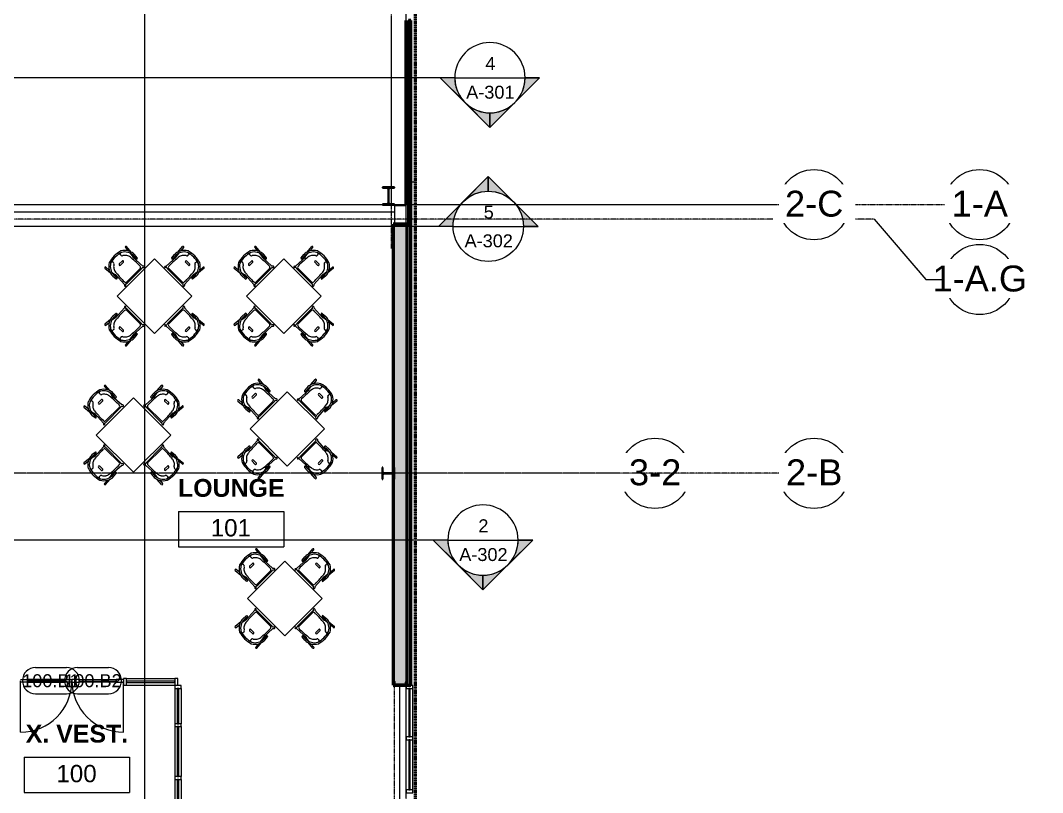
# Model space of a CAD drawing. Header units: inches. Extents: x 23906 to 26716, y -23130 to -20467.
# Drawn here: x 26018 to 26716, y -22761 to -22234 of the extents above; entities that cross this region are included whole.
import ezdxf

# ---------------------------------------------------------------- set-up
doc = ezdxf.new("R2010")
doc.units = ezdxf.units.IN
doc.header["$MEASUREMENT"] = 0
doc.linetypes.add('Grid Line 1_2_', pattern=[0.875, 0.5, -0.125, 0.125, -0.125])
doc.linetypes.add('Hidden', pattern=[0.28125, 0.1875, -0.09375])
for name, color, linetype, lineweight in [('A-AREA', 32, 'Continuous', 9), ('A-AREA-IDEN', 2, 'Continuous', 9), ('A-DOOR', 31, 'Continuous', 13), ('A-DOOR-IDEN', 31, 'Continuous', 9), ('A-FLOR', 192, 'Continuous', 13), ('A-GLAZ-CURT', 52, 'Continuous', 9), ('A-GLAZ-CWMG', 51, 'Continuous', 9), ('A-PROP-SBCK', 71, 'Hidden', 50), ('A-WALL', 113, 'Continuous', 13), ('A-WALL-PATT', 111, 'Continuous', 50), ('Conc', 7, 'Continuous', 9), ('G-ANNO-SYMB', 111, 'Continuous', 9), ('I-FURN', 30, 'Continuous', 9), ('L-SITE-WALL', 31, 'Continuous', 13), ('S-BEAM', 12, 'Continuous', 9), ('S-COLS', 52, 'Continuous', 9), ('S-GRID', 1, 'Continuous', 9), ('S-GRID-IDEN', 1, 'Continuous', 9)]:
    doc.layers.add(name, color=color, linetype=linetype, lineweight=lineweight)
doc.styles.add('Arial', font='arial.ttf', dxfattribs={"height": 17.703593})
doc.styles.add('Arial_1', font='arial.ttf', dxfattribs={"height": 8.851796})
doc.styles.add('Arial_2', font='arial.ttf', dxfattribs={"height": 11.802395})
doc.styles.add('Arial_B_1', font='arialbd.ttf', dxfattribs={"height": 12.177074})
pattern_1 = [(45, (0, 0), (-9.503515, 9.503515), []), (45, (0, 14.4), (-9.503515, 9.503515), [])]

# ---------------------------------------------------------------- blocks, each defined once
blk = doc.blocks.new('Struct_Xcel_Sports Complex_rvt-1-Enlarged First Floor Plan _East_')
at = {"layer": 'A-FLOR', "color": 10}
for p, q in [((26273.39, -22359.55), (26273.39, -22360.05)), ((26276.89, -22687.68), (26276.89, -22790.8))]:
    blk.add_line(p, q, dxfattribs=at)
blk = doc.blocks.new('Girt_C - 8_D-1279678-Enlarged First Floor Plan _East_')
at = {"layer": 'S-BEAM'}
for p, q in [((26273.39, -22360.05), (26273.39, -22372.93)), ((26273.39, -22360.05), (26273.58, -22360.05)), ((26273.58, -22360.05), (26281.2, -22360.05)), ((26281.2, -22360.05), (26281.39, -22360.05)), ((26281.39, -22372.93), (26281.39, -22360.05))]:
    blk.add_line(p, q, dxfattribs=at)
blk = doc.blocks.new('Falcon 7700 Series Pedestal Base - 36_ Square Top x 30_ - Wheelchair Height-460525-Enlarged First Floor Plan _East_')
at = {"layer": 'I-FURN'}
for p, q in [((18, 18), (-18, 18)), ((-18, 18), (-18, -18)), ((18, -18), (18, 18)), ((-18, -18), (18, -18))]:
    blk.add_line(p, q, dxfattribs=at)
blk = doc.blocks.new('HermanMiller_Collection_Air-Chair_SideChair_Arms - Arms-457867-Enlarged First Floor Plan _East_')
at = {"layer": 'I-FURN'}
for p, q in [((-3.55, 10.02), (-8.45, 10.45)), ((-8.45, 9.45), (-5.47, 9.18)), ((-3.35, 9.02), (-0.6, 8.8)), ((2.04, 10.2), (-0.69, 10.45)), ((-0.34, 8.32), (-0.6, 8.8)), ((-0.6, 8.8), (0.38, 8.73)), ((8.79, 8.8), (-0.34, 8.32)), ((0.77, 8.78), (2.2, 9.22)), ((6.45, 7.57), (7.62, 7.57)), ((9.32, 9.33), (8.79, 8.8)), ((9.17, 7.94), (10.01, 8.64)), ((-3.6, 1.35), (-3.6, -1.35)), ((-2.35, -1.35), (-2.35, 1.35)), ((8.7, 6.35), (8.7, -6.35)), ((9.52, -6.69), (9.52, 6.69)), ((-5.47, -9.18), (-8.45, -9.45)), ((-8.45, -10.45), (-3.55, -10.02)), ((-3.35, -9.02), (-0.6, -8.8)), ((-0.69, -10.45), (2.04, -10.2)), ((-0.6, -8.8), (-0.34, -8.32)), ((0.38, -8.73), (-0.6, -8.8)), ((-0.34, -8.32), (8.79, -8.8)), ((2.2, -9.22), (0.77, -8.78)), ((6.45, -7.57), (7.62, -7.57)), ((8.79, -8.8), (9.32, -9.33)), ((10.01, -8.64), (9.17, -7.94))]:
    blk.add_line(p, q, dxfattribs=at)
for centre, radius, start, end in [((-1.51, 1.66), 8.5, 117.78509, 152.21491), ((-8.45, 9.95), 0.5, 90, 270), ((-0.65, 0.76), 8.69, 90.78928, 148.92022), ((-2.46, 4.97), 5.17, 102.20965, 125.54804), ((-0.92, 1.66), 5.55, 95.46765, 123.46257), ((-1.25, 4.41), 6.06, 84.72014, 112.31104), ((6.58, -76.67), 84.24, 90.09111, 95.46765), ((-0.51, -9.88), 19.32, 84.42218, 90.78928), ((0.44, 9.26), 0.53, 159.74052, 262.71978), ((0.45, 9.65), 0.924, 265.61152, 290.36387), ((1.81, 9.64), 0.521, 212.95553, 275.04447), ((2.06, 9.7), 0.499, 287, 91.30538), ((7.62, 6.48), 1.09, 353.24671, 90.09111), ((7.56, 6.82), 1.97, 356.10334, 34.65425), ((9.66, 8.99), 0.49, 315, 135), ((9.93, 0), 19.77, 163.47875, 196.52125), ((9.93, 0), 18.77, 163.78547, 196.21453), ((-7.66, 5.36), 2.08, 305.4968, 328.6439), ((-0.23, 0.83), 6.63, 124.50042, 148.6439), ((-2.98, 1.35), 0.625, 360, 180), ((-1.51, -1.66), 8.5, 207.78509, 242.21491), ((-0.65, -0.76), 8.69, 211.07978, 269.21072), ((-7.66, -5.36), 2.08, 31.3561, 54.5032), ((-0.23, -0.83), 6.63, 211.3561, 235.49958), ((-0.92, -1.66), 5.55, 236.53743, 264.53235), ((-2.98, -1.35), 0.625, 180, 360), ((7.62, -6.48), 1.09, 269.90889, 6.75329), ((7.56, -6.82), 1.97, 325.34575, 3.89666), ((-8.45, -9.95), 0.5, 90, 270), ((-2.46, -4.97), 5.17, 234.45196, 257.79035), ((-1.25, -4.41), 6.06, 247.68896, 275.27986), ((6.58, 76.67), 84.24, 264.53235, 269.90889), ((-0.51, 9.88), 19.32, 269.21072, 275.57782), ((0.44, -9.26), 0.53, 97.28022, 200.25948), ((0.45, -9.65), 0.924, 69.63613, 94.38848), ((1.81, -9.64), 0.521, 84.95553, 147.04447), ((2.06, -9.7), 0.499, 268.69462, 73), ((9.66, -8.99), 0.49, 225, 45)]:
    blk.add_arc(centre, radius, start, end, dxfattribs=at)
for centre, major_axis, ratio, start_param, end_param in [((-7.46, 6.92), (0.03, 3.66), 0.320235, 2.34328, 2.536765), ((-7.87, 5.38), (-0.03, 1.79), 0.298783, 2.522217, 3.153947), ((-7.46, -6.92), (-0.03, 3.66), 0.320235, 0.604828, 0.798312), ((-7.87, -5.38), (0.03, 1.79), 0.298783, 6.270831, 6.902561)]:
    blk.add_ellipse(centre, major_axis=major_axis, ratio=ratio, start_param=start_param, end_param=end_param, dxfattribs=at)
for points in [[(-6.45, 3.67), (-6.52, 3.66), (-6.67, 3.64), (-6.9, 3.62), (-7.13, 3.61), (-7.4, 3.6), (-7.65, 3.59), (-7.83, 3.59)], [(-6.45, -3.67), (-6.52, -3.66), (-6.67, -3.64), (-6.9, -3.62), (-7.13, -3.61), (-7.4, -3.6), (-7.65, -3.59), (-7.83, -3.59)]]:
    blk.add_open_spline(points, degree=3, knots=[-1, -1, -1, -1, -0.75, -0.5, -0.375, -0.25, 0, 0, 0, 0], dxfattribs=at)
blk = doc.blocks.new('HermanMiller_Collection_Air-Chair_SideChair_Arms - Arms-460524-Enlarged First Floor Plan _East_')
at = {"layer": 'I-FURN'}
for p, q in [((-8.45, 10.45), (-3.55, 10.02)), ((-5.47, 9.18), (-8.45, 9.45)), ((-3.35, 9.02), (-0.6, 8.8)), ((-0.69, 10.45), (2.04, 10.2)), ((-0.6, 8.8), (-0.34, 8.32)), ((0.38, 8.73), (-0.6, 8.8)), ((-0.34, 8.32), (8.79, 8.8)), ((2.2, 9.22), (0.77, 8.78)), ((6.45, 7.57), (7.62, 7.57)), ((8.79, 8.8), (9.32, 9.33)), ((10.01, 8.64), (9.17, 7.94)), ((-3.6, -1.35), (-3.6, 1.35)), ((-2.35, 1.35), (-2.35, -1.35)), ((8.7, -6.35), (8.7, 6.35)), ((9.52, 6.69), (9.52, -6.69)), ((-8.45, -9.45), (-5.47, -9.18)), ((-3.55, -10.02), (-8.45, -10.45)), ((-3.35, -9.02), (-0.6, -8.8)), ((2.04, -10.2), (-0.69, -10.45)), ((-0.34, -8.32), (-0.6, -8.8)), ((-0.6, -8.8), (0.38, -8.73)), ((8.79, -8.8), (-0.34, -8.32)), ((0.77, -8.78), (2.2, -9.22)), ((6.45, -7.57), (7.62, -7.57)), ((9.32, -9.33), (8.79, -8.8)), ((9.17, -7.94), (10.01, -8.64))]:
    blk.add_line(p, q, dxfattribs=at)
for centre, radius, start, end in [((-1.51, 1.66), 8.5, 117.78509, 152.21491), ((-8.45, 9.95), 0.5, 90, 270), ((-0.65, 0.76), 8.69, 90.78928, 148.92022), ((-2.46, 4.97), 5.17, 102.20965, 125.54804), ((-0.92, 1.66), 5.55, 95.46765, 123.46257), ((-1.25, 4.41), 6.06, 84.72014, 112.31104), ((6.58, -76.67), 84.24, 90.09111, 95.46765), ((-0.51, -9.88), 19.32, 84.42218, 90.78928), ((0.44, 9.26), 0.53, 159.74052, 262.71978), ((0.45, 9.65), 0.924, 265.61152, 290.36387), ((1.81, 9.64), 0.521, 212.95553, 275.04447), ((2.06, 9.7), 0.499, 287, 91.30538), ((7.62, 6.48), 1.09, 353.24671, 90.09111), ((7.56, 6.82), 1.97, 356.10334, 34.65425), ((9.66, 8.99), 0.49, 315, 135), ((9.93, 0), 19.77, 163.47875, 196.52125), ((9.93, 0), 18.77, 163.78547, 196.21453), ((-7.66, 5.36), 2.08, 305.4968, 328.6439), ((-0.23, 0.83), 6.63, 124.50042, 148.6439), ((-2.98, 1.35), 0.625, 0, 180), ((-1.51, -1.66), 8.5, 207.78509, 242.21491), ((-0.65, -0.76), 8.69, 211.07978, 269.21072), ((-7.66, -5.36), 2.08, 31.3561, 54.5032), ((-0.23, -0.83), 6.63, 211.3561, 235.49958), ((-0.92, -1.66), 5.55, 236.53743, 264.53235), ((-2.98, -1.35), 0.625, 180, 0), ((7.62, -6.48), 1.09, 269.90889, 6.75329), ((7.56, -6.82), 1.97, 325.34575, 3.89666), ((-8.45, -9.95), 0.5, 90, 270), ((-2.46, -4.97), 5.17, 234.45196, 257.79035), ((-1.25, -4.41), 6.06, 247.68896, 275.27986), ((6.58, 76.67), 84.24, 264.53235, 269.90889), ((-0.51, 9.88), 19.32, 269.21072, 275.57782), ((0.44, -9.26), 0.53, 97.28022, 200.25948), ((0.45, -9.65), 0.924, 69.63613, 94.38848), ((1.81, -9.64), 0.521, 84.95553, 147.04447), ((2.06, -9.7), 0.499, 268.69462, 73), ((9.66, -8.99), 0.49, 225, 45)]:
    blk.add_arc(centre, radius, start, end, dxfattribs=at)
for centre, major_axis, ratio, start_param, end_param in [((-7.46, 6.92), (0.03, 3.66), 0.320235, 2.34328, 2.536765), ((-7.87, 5.38), (-0.03, 1.79), 0.298783, 2.522217, 3.153947), ((-7.46, -6.92), (-0.03, 3.66), 0.320235, 0.604828, 0.798312), ((-7.87, -5.38), (0.03, 1.79), 0.298783, 6.270831, 6.902561)]:
    blk.add_ellipse(centre, major_axis=major_axis, ratio=ratio, start_param=start_param, end_param=end_param, dxfattribs=at)
for points in [[(-6.45, 3.67), (-6.52, 3.66), (-6.67, 3.64), (-6.9, 3.62), (-7.13, 3.61), (-7.4, 3.6), (-7.65, 3.59), (-7.83, 3.59)], [(-6.45, -3.67), (-6.52, -3.66), (-6.67, -3.64), (-6.9, -3.62), (-7.13, -3.61), (-7.4, -3.6), (-7.65, -3.59), (-7.83, -3.59)]]:
    blk.add_open_spline(points, degree=3, knots=[-1, -1, -1, -1, -0.75, -0.5, -0.375, -0.25, 0, 0, 0, 0], dxfattribs=at)
blk = doc.blocks.new('System Panel - Exterior Glazing-1142335-Enlarged First Floor Plan _East_')
at = {"layer": 'A-GLAZ-CURT', "lineweight": 13}
for p, q in [((16.53125, -0.25), (-16.53125, -0.25)), ((-16.53125, -0.25), (-16.53125, -1.25)), ((-16.53125, -1.25), (16.53125, -1.25)), ((16.53125, -1.25), (16.53125, -0.25))]:
    blk.add_line(p, q, dxfattribs=at)
at = {"layer": 'A-GLAZ-CURT'}
for p, q in [((-16.53125, -1.25), (-16.53125, -0.25)), ((16.53125, -0.25), (-16.53125, -0.25)), ((-16.53125, -1.25), (16.53125, -1.25)), ((16.53125, -0.25), (16.53125, -1.25))]:
    blk.add_line(p, q, dxfattribs=at)
blk = doc.blocks.new('Rectangular Mullion - Exterior 2_ x 4_5_-1135294-Enlarged First Floor Plan _East_')
at = {"layer": 'A-GLAZ-CWMG'}
for p, q in [((26281.52, -22722.99), (26281.52, -22689.93)), ((26286.02, -22722.99), (26286.02, -22689.93))]:
    blk.add_line(p, q, dxfattribs=at)
blk = doc.blocks.new('Rectangular Mullion - Exterior 2_ x 4_5_-1142342-Enlarged First Floor Plan _East_')
at = {"layer": 'A-GLAZ-CWMG', "lineweight": 20}
for p, q in [((0, 3), (-2, 3)), ((-2, 3), (-2, -1.5)), ((0, -1.5), (0, 3)), ((-2, -1.5), (0, -1.5))]:
    blk.add_line(p, q, dxfattribs=at)
blk = doc.blocks.new('Rectangular Mullion - Exterior 2_ x 4_5_-1115231-Enlarged First Floor Plan _East_')
at = {"layer": 'A-GLAZ-CWMG', "lineweight": 20}
for p, q in [((-1, 3), (1, 3)), ((-1, -1.5), (-1, 3)), ((1, 3), (1, -1.5)), ((1, -1.5), (-1, -1.5))]:
    blk.add_line(p, q, dxfattribs=at)
blk = doc.blocks.new('System Panel - Exterior Glazing-827433-Enlarged First Floor Plan _East_')
at = {"layer": 'A-GLAZ-CURT', "lineweight": 13}
for p, q in [((17.09375, -0.25), (-17.09375, -0.25)), ((-17.09375, -0.25), (-17.09375, -1.25)), ((-17.09375, -1.25), (17.09375, -1.25)), ((17.09375, -1.25), (17.09375, -0.25))]:
    blk.add_line(p, q, dxfattribs=at)
at = {"layer": 'A-GLAZ-CURT'}
for p, q in [((-17.09375, -1.25), (-17.09375, -0.25)), ((17.09375, -0.25), (-17.09375, -0.25)), ((-17.09375, -1.25), (17.09375, -1.25)), ((17.09375, -0.25), (17.09375, -1.25))]:
    blk.add_line(p, q, dxfattribs=at)
blk = doc.blocks.new('Rectangular Mullion - Exterior 2_ x 4_5_-769211-Enlarged First Floor Plan _East_')
at = {"layer": 'A-GLAZ-CWMG'}
for p, q in [((26281.52, -22759.18), (26281.52, -22724.99)), ((26286.02, -22759.18), (26286.02, -22724.99))]:
    blk.add_line(p, q, dxfattribs=at)
blk = doc.blocks.new('Rectangular Mullion - Exterior 2_ x 4_5_-827464-Enlarged First Floor Plan _East_')
at = {"layer": 'A-GLAZ-CWMG', "lineweight": 20}
for p, q in [((-1, 3), (1, 3)), ((-1, -1.5), (-1, 3)), ((1, 3), (1, -1.5)), ((1, -1.5), (-1, -1.5))]:
    blk.add_line(p, q, dxfattribs=at)
blk = doc.blocks.new('System Panel - Exterior Glazing-1142345-Enlarged First Floor Plan _East_')
at = {"layer": 'A-GLAZ-CURT', "lineweight": 13}
for p, q in [((16.53125, 1.25), (-16.53125, 1.25)), ((-16.53125, 1.25), (-16.53125, 0.25)), ((-16.53125, 0.25), (16.53125, 0.25)), ((16.53125, 0.25), (16.53125, 1.25))]:
    blk.add_line(p, q, dxfattribs=at)
at = {"layer": 'A-GLAZ-CURT'}
for p, q in [((-16.53125, 0.25), (-16.53125, 1.25)), ((16.53125, 1.25), (-16.53125, 1.25)), ((-16.53125, 0.25), (16.53125, 0.25)), ((16.53125, 1.25), (16.53125, 0.25))]:
    blk.add_line(p, q, dxfattribs=at)
blk = doc.blocks.new('System Panel - Exterior Glazing-827454-Enlarged First Floor Plan _East_')
at = {"layer": 'A-GLAZ-CURT', "lineweight": 13}
for p, q in [((17.09375, 1.25), (-17.09375, 1.25)), ((-17.09375, 1.25), (-17.09375, 0.25)), ((-17.09375, 0.25), (17.09375, 0.25)), ((17.09375, 0.25), (17.09375, 1.25))]:
    blk.add_line(p, q, dxfattribs=at)
at = {"layer": 'A-GLAZ-CURT'}
for p, q in [((-17.09375, 0.25), (-17.09375, 1.25)), ((17.09375, 1.25), (-17.09375, 1.25)), ((-17.09375, 0.25), (17.09375, 0.25)), ((17.09375, 1.25), (17.09375, 0.25))]:
    blk.add_line(p, q, dxfattribs=at)
blk = doc.blocks.new('System Panel - Exterior Glazing-1142649-Enlarged First Floor Plan _East_')
at = {"layer": 'A-GLAZ-CURT', "lineweight": 13}
for p, q in [((12.06, 1.25), (-12.06, 1.25)), ((-12.06, 1.25), (-12.06, 0.25)), ((-12.06, 0.25), (12.06, 0.25)), ((12.06, 0.25), (12.06, 1.25))]:
    blk.add_line(p, q, dxfattribs=at)
at = {"layer": 'A-GLAZ-CURT'}
for p, q in [((-12.06, 0.25), (-12.06, 1.25)), ((12.06, 1.25), (-12.06, 1.25)), ((-12.06, 0.25), (12.06, 0.25)), ((12.06, 1.25), (12.06, 0.25))]:
    blk.add_line(p, q, dxfattribs=at)
blk = doc.blocks.new('Rectangular Mullion - Exterior 2_ x 4_5_-1135311-Enlarged First Floor Plan _East_')
at = {"layer": 'A-GLAZ-CWMG'}
for p, q in [((26123.39, -22752.24), (26123.39, -22785.3)), ((26127.89, -22752.24), (26127.89, -22785.3))]:
    blk.add_line(p, q, dxfattribs=at)
blk = doc.blocks.new('Rectangular Mullion - Exterior 2_ x 4_5_-769167-Enlarged First Floor Plan _East_')
at = {"layer": 'A-GLAZ-CWMG'}
for p, q in [((26123.39, -22716.05), (26123.39, -22750.24)), ((26127.89, -22716.05), (26127.89, -22750.24))]:
    blk.add_line(p, q, dxfattribs=at)
blk = doc.blocks.new('Rectangular Mullion - Exterior 2_ x 4_5_-1142647-Enlarged First Floor Plan _East_')
at = {"layer": 'A-GLAZ-CWMG'}
for p, q in [((26123.39, -22689.93), (26123.39, -22714.05)), ((26127.89, -22689.93), (26127.89, -22714.05))]:
    blk.add_line(p, q, dxfattribs=at)
blk = doc.blocks.new('Rectangular Mullion - Exterior 2_ x 4_5_-1142586-Enlarged First Floor Plan _East_')
at = {"layer": 'A-GLAZ-CWMG', "lineweight": 20}
for p, q in [((-2, 1.5), (0, 1.5)), ((-2, -3), (-2, 1.5)), ((0, 1.5), (0, -3)), ((0, -3), (-2, -3))]:
    blk.add_line(p, q, dxfattribs=at)
blk = doc.blocks.new('Rectangular Mullion - Exterior 2_ x 4_5_-827470-Enlarged First Floor Plan _East_')
at = {"layer": 'A-GLAZ-CWMG', "lineweight": 20}
for p, q in [((-1, 1.5), (1, 1.5)), ((-1, -3), (-1, 1.5)), ((1, 1.5), (1, -3)), ((1, -3), (-1, -3))]:
    blk.add_line(p, q, dxfattribs=at)
blk = doc.blocks.new('Door_Single_Storefront - one-1142390-Enlarged First Floor Plan _East_')
at = {"layer": 'A-DOOR'}
for p, q in [((-17.59375, 35.1875), (-17.59375, 0)), ((-12.59375, 1), (-17.59375, 1)), ((-12.59375, -0.75), (-12.59375, 1)), ((-12.59375, 1), (12.59375, 1)), ((12.59375, 0.5), (-12.59375, 0.5)), ((-12.59375, 0.5), (-12.59375, -0.25)), ((17.59375, 1), (12.59375, 1)), ((12.59375, 1), (12.59375, -0.75)), ((12.59375, -0.25), (12.59375, 0.5)), ((17.59375, -0.75), (17.59375, 1)), ((-17.59375, -0.75), (-12.59375, -0.75)), ((-12.59375, -0.25), (12.59375, -0.25)), ((12.59375, -0.75), (-12.59375, -0.75)), ((12.59375, -0.75), (17.59375, -0.75))]:
    blk.add_line(p, q, dxfattribs=at)
blk.add_arc((-17.59375, 0), 35.1875, 360, 90, dxfattribs=at)
blk = doc.blocks.new('Door_Single_Storefront - one-1142389-Enlarged First Floor Plan _East_')
at = {"layer": 'A-DOOR'}
for p, q in [((-17.59375, 0.75), (-12.59375, 0.75)), ((-17.59375, -35.1875), (-17.59375, 0)), ((-12.59375, 0.75), (-12.59375, -1)), ((12.59375, 0.75), (-12.59375, 0.75)), ((-12.59375, -0.5), (-12.59375, 0.25)), ((-12.59375, 0.25), (12.59375, 0.25)), ((12.59375, -1), (12.59375, 0.75)), ((12.59375, 0.75), (17.59375, 0.75)), ((12.59375, 0.25), (12.59375, -0.5)), ((17.59375, 0.75), (17.59375, -1)), ((-12.59375, -1), (-17.59375, -1)), ((12.59375, -0.5), (-12.59375, -0.5)), ((-12.59375, -1), (12.59375, -1)), ((17.59375, -1), (12.59375, -1))]:
    blk.add_line(p, q, dxfattribs=at)
blk.add_arc((-17.59375, 0), 35.1875, 270, 0, dxfattribs=at)
blk = doc.blocks.new('Rectangular Mullion - Exterior 2_ x 4_5_-1305234-Enlarged First Floor Plan _East_')
at = {"layer": 'A-GLAZ-CWMG'}
for p, q in [((26090.45, -22683.18), (26123.52, -22683.18)), ((26090.45, -22687.68), (26123.52, -22687.68))]:
    blk.add_line(p, q, dxfattribs=at)
blk = doc.blocks.new('Rectangular Mullion - Profile_Polycarbonate_Lower-1149884-Enlarged First Floor Plan _East_')
at = {"layer": 'A-GLAZ-CWMG'}
for p, q in [((26282.75, -22369.06), (26282.75, -22237.3)), ((26283.1, -22237.3), (26284.68, -22237.3)), ((26283.1, -22369.06), (26283.1, -22237.3)), ((26284.68, -22237.3), (26284.75, -22237.3)), ((26284.75, -22237.3), (26284.88, -22237.3)), ((26284.75, -22369.06), (26284.75, -22237.3)), ((26284.88, -22369.06), (26284.88, -22237.3)), ((26283.1, -22369.06), (26282.75, -22369.06)), ((26284.68, -22369.06), (26283.1, -22369.06)), ((26284.75, -22369.06), (26284.68, -22369.06)), ((26284.88, -22369.06), (26284.75, -22369.06))]:
    blk.add_line(p, q, dxfattribs=at)
blk = doc.blocks.new('Rectangular Mullion - Profile_Polycarbonate_right-1189761-Enlarged First Floor Plan _East_')
at = {"layer": 'A-GLAZ-CWMG', "lineweight": 20}
for p, q in [((0, 1.141125), (-3.622, 1.141125)), ((-3.622, 1.141125), (-3.622, 0.787125)), ((-3.622, 0.787125), (-3.372, 0.787125)), ((-3.5595, 0.849625), (-3.5595, 1.078625)), ((-3.5595, 1.078625), (-0.0625, 1.078625)), ((-3.372, 0.849625), (-3.5595, 0.849625)), ((-3.372, 0.787125), (-3.372, 0.849625)), ((-0.0625, 1.078625), (-0.0625, -0.922375)), ((0, -0.984875), (0, 1.141125)), ((-2.7715, -0.859875), (-2.834, -0.859875)), ((-2.834, -0.859875), (-2.834, -0.984875)), ((-2.834, -0.984875), (0, -0.984875)), ((-2.7715, -0.922375), (-2.7715, -0.859875)), ((-0.0625, -0.922375), (-2.7715, -0.922375))]:
    blk.add_line(p, q, dxfattribs=at)
blk = doc.blocks.new('Rectangular Mullion - Exterior 2_ x 4_5_-1142587-Enlarged First Floor Plan _East_')
at = {"layer": 'A-GLAZ-CWMG', "lineweight": 20}
for p, q in [((0, 1.5), (-2, 1.5)), ((-2, 1.5), (-2, -3)), ((0, -3), (0, 1.5)), ((-2, -3), (0, -3))]:
    blk.add_line(p, q, dxfattribs=at)
blk = doc.blocks.new('Girt_Z - 10_D-1236892-Enlarged First Floor Plan _East_')
at = {"layer": 'S-BEAM'}
for p, q in [((26271.39, -22347.55), (26271.39, -22233.68)), ((26280.75, -22359.55), (26280.75, -22233.68)), ((26280.82, -22359.55), (26280.82, -22233.68)), ((26281.39, -22233.68), (26281.39, -22359.55)), ((26271.39, -22359.12), (26271.39, -22347.99)), ((26280.75, -22359.55), (26273.39, -22359.55)), ((26280.82, -22359.55), (26280.75, -22359.55)), ((26281.39, -22359.55), (26280.82, -22359.55))]:
    blk.add_line(p, q, dxfattribs=at)
blk = doc.blocks.new('Section - Section Head - Filled-1526-Enlarged First Floor Plan _East_')
at = {"layer": 'G-ANNO-SYMB'}
h = blk.add_hatch(color=256, dxfattribs=at)
edge = h.paths.add_edge_path(flags=0)
edge.add_line((-0.4268, 0.1768), (-0.25, 0.3536))
edge.add_line((-0.25, 0.3536), (-0.25, 0.25))
edge.add_arc((-0.25, 0), 0.25, 90, 135)
h = blk.add_hatch(color=256, dxfattribs=at)
edge = h.paths.add_edge_path(flags=0)
edge.add_arc((-0.25, 0), 0.25, 45, 90)
edge.add_line((-0.25, 0.25), (-0.25, 0.3536))
edge.add_line((-0.25, 0.3536), (-0.0732, 0.1768))
h = blk.add_hatch(color=256, dxfattribs=at)
edge = h.paths.add_edge_path(flags=0)
edge.add_arc((-0.25, 0), 0.2503, 137.9216, 180)
edge.add_line((-0.5003, 0), (-0.6036, 0))
edge.add_line((-0.6036, 0), (-0.4358, 0.1678))
h = blk.add_hatch(color=256, dxfattribs=at)
edge = h.paths.add_edge_path(flags=0)
edge.add_line((-0.0642, 0.1678), (0.1036, 0))
edge.add_line((0.1036, 0), (0.0003, 0))
edge.add_arc((-0.25, 0), 0.2503, 0, 42.0784)
for p, q in [((-0.25, 0.3536), (-0.6036, 0)), ((-0.25, 0.3536), (-0.4268, 0.1768)), ((-0.25, 0.3536), (0.1036, 0)), ((-0.25, 0.25), (-0.25, 0.3536)), ((-0.0732, 0.1768), (-0.25, 0.3536)), ((-0.25, 0.3536), (-0.25, 0.25)), ((-0.4358, 0.1678), (-0.6036, 0)), ((0.1036, 0), (-0.0642, 0.1678)), ((-0.6036, 0), (-0.5003, 0)), ((0.0003, 0), (0.1036, 0)), ((-0.5, 0), (-0.6036, 0)), ((0, 0), (0.1036, 0))]:
    blk.add_line(p, q, dxfattribs=at)
for radius, start, end in [(0.25, 360, 180), (0.25, 90, 135), (0.25, 45, 90), (0.2503, 137.9216, 180), (0.2503, 0, 42.0784), (0.25, 180, 360)]:
    blk.add_arc((-0.25, 0), radius, start, end, dxfattribs=at)
blk = doc.blocks.new('Grid - Grid Head - Circle-14747-Enlarged First Floor Plan _East_')
at = {"layer": 'S-GRID-IDEN'}
blk.add_circle((0, 0), 0.25, dxfattribs=at)
blk = doc.blocks.new('Door Tag - Door Tag-4658-Enlarged First Floor Plan _East_')
at = {"layer": 'A-DOOR-IDEN'}
for p, q in [((-0.109375, 0.09375), (0.109375, 0.09375)), ((-0.109375, -0.09375), (0.109375, -0.09375))]:
    blk.add_line(p, q, dxfattribs=at)
for centre, start, end in [((-0.109375, 0), 90, 270), ((0.109375, 0), 270, 90)]:
    blk.add_arc(centre, 0.09375, start, end, dxfattribs=at)
blk = doc.blocks.new('Room Tag - Room Tag-1304355-Enlarged First Floor Plan _East_')
at = {"layer": 'A-AREA-IDEN'}
for p, q in [((-0.375, -0.0625), (-0.375, -0.3125)), ((-0.375, -0.0625), (0.375, -0.0625)), ((0.375, -0.0625), (0.375, -0.3125)), ((-0.375, -0.3125), (0.375, -0.3125))]:
    blk.add_line(p, q, dxfattribs=at)

msp = doc.modelspace()

# ---------------------------------------------------------------- hatches: boundary and pattern name
at = {"layer": 'A-WALL-PATT', "lineweight": 9, "transparency": 33554649}
msp.add_hatch(color=256, dxfattribs=at).paths.add_polyline_path([(26284.68, -22372.62), (26284.68, -22233.74), (26283.1, -22233.74), (26283.1, -22372.62)], flags=0)
at = {"layer": 'A-WALL-PATT', "lineweight": 9}
h = msp.add_hatch(dxfattribs=at)
h.set_pattern_fill('FP_9', color=256, style=0, pattern_type=2)
h.set_pattern_definition([(161.57, (0.48, 0.48), (-3.839953776, -1.544e-05), [0, -27.322, 3.034, 0]), (18.43, (-0.48, 0.48), (-3.839953776, 1.544e-05), [0, -27.322, 3.034, 0]), (108.43, (0.48, 0.48), (1.919622, -9.60052459), [9.106, -21.25]), (71.57, (-0.48, 0.48), (1.919622, 9.60052459), [9.106, -21.25])])
h.paths.add_polyline_path([(26273.39, -22686.93), (26281.39, -22686.93), (26281.39, -22373.68), (26273.39, -22373.68), (26273.39, -22685.33)], flags=0)
h = msp.add_hatch(dxfattribs=at)
h.set_pattern_fill('FP_10', color=256, style=0, pattern_type=2)
h.set_pattern_definition([(0, (0, 0), (0, 12), []), (90, (0, 0), (-12, 7e-16), [])])
h.paths.add_polyline_path([(26281.89, -22686.93), (26282.89, -22686.93), (26282.89, -22373.68), (26281.89, -22373.68), (26281.89, -22685.33)], flags=0)
at = {"layer": 'S-COLS'}
h = msp.add_hatch(dxfattribs=at)
h.set_pattern_fill('FP_12', color=256, style=0, pattern_type=2)
h.set_pattern_definition(pattern_1)
h.paths.add_polyline_path([(26273.39, -22359.55), (26273.39, -22359.12), (26270.23, -22359.12), (26269.74, -22358.92), (26269.53, -22358.43), (26269.53, -22348.68), (26269.74, -22348.19), (26270.23, -22347.99), (26273.39, -22347.99), (26273.39, -22347.55), (26265.39, -22347.55), (26265.39, -22347.99), (26268.55, -22347.99), (26269.04, -22348.19), (26269.25, -22348.68), (26269.25, -22358.43), (26269.04, -22358.92), (26268.55, -22359.12), (26265.39, -22359.12), (26265.39, -22359.55)], flags=0)
h = msp.add_hatch(dxfattribs=at)
h.set_pattern_fill('FP_12', color=256, style=0, pattern_type=2)
h.set_pattern_definition(pattern_1)
h.paths.add_polyline_path([(26273.39, -22547.05), (26273.39, -22539.05), (26272.96, -22539.05), (26272.96, -22542.22), (26272.75, -22542.71), (26272.27, -22542.91), (26266.27, -22542.91), (26265.78, -22542.71), (26265.57, -22542.22), (26265.57, -22539.05), (26265.14, -22539.05), (26265.14, -22547.05), (26265.57, -22547.05), (26265.57, -22543.89), (26265.78, -22543.4), (26266.27, -22543.2), (26272.27, -22543.2), (26272.75, -22543.4), (26272.96, -22543.89), (26272.96, -22547.05)], flags=0)
h = msp.add_hatch(dxfattribs=at)
h.set_pattern_fill('FP_12', color=256, style=0, pattern_type=2)
h.set_pattern_definition(pattern_1)
h.paths.add_polyline_path([(26281.39, -22687.68), (26281.39, -22685.34), (26281.11, -22685.45), (26281, -22685.73), (26280.74, -22687.37), (26274.04, -22687.37), (26273.78, -22685.73), (26273.67, -22685.45), (26273.39, -22685.34), (26273.39, -22687.68)], flags=0)

# ---------------------------------------------------------------- linework, layer by layer
at = {"layer": 'A-AREA'}
msp.add_line((25850.02, -22364.49), (26273.39, -22364.49), dxfattribs=at)
at = {"layer": 'A-PROP-SBCK'}
msp.add_line((26287.52, -20555.02), (26287.52, -23033.93), dxfattribs=at)
at = {"layer": 'A-WALL', "lineweight": 50}
for p, q in [((26283.1, -22233.74), (26283.1, -22372.62)), ((26284.68, -22233.74), (26283.1, -22233.74)), ((26284.68, -22372.62), (26284.68, -22233.74)), ((26283.1, -22372.62), (26284.68, -22372.62))]:
    msp.add_line(p, q, dxfattribs=at)
at = {"layer": 'A-WALL'}
for p, q in [((26273.39, -22686.93), (26273.39, -22373.68)), ((26282.89, -22373.68), (26273.39, -22373.68)), ((26281.39, -22686.93), (26281.39, -22373.68)), ((26281.89, -22686.93), (26281.89, -22373.68)), ((26282.89, -22687.68), (26282.89, -22372.93)), ((26284.39, -22687.68), (26284.39, -22372.93)), ((26273.39, -22686.93), (26282.89, -22686.93))]:
    msp.add_line(p, q, dxfattribs=at)
at = {"layer": 'Conc'}
msp.add_line((26286.85, -22344.18), (26284.88, -22344.18), dxfattribs=at)
at = {"layer": 'G-ANNO-SYMB'}
for p, q in [((26102.82, -21003.08), (26102.82, -22908.84)), ((26314.63, -22272.83), (23915.52, -22272.83)), ((26314.63, -22272.83), (26362.63, -22272.83)), ((26313.52, -22374.36), (23919.06, -22374.36)), ((26313.52, -22374.36), (26361.52, -22374.36)), ((26309.89, -22588.63), (23915.43, -22588.63)), ((26309.89, -22588.63), (26357.89, -22588.63))]:
    msp.add_line(p, q, dxfattribs=at)
at = {"layer": 'L-SITE-WALL', "lineweight": 50}
for p, q in [((26272.64, -22372.93), (26272.64, -22687.68)), ((26284.7, -22372.93), (26272.64, -22372.93)), ((26284.7, -22687.68), (26284.7, -22372.93)), ((26272.64, -22687.68), (26284.7, -22687.68))]:
    msp.add_line(p, q, dxfattribs=at)
at = {"layer": 'S-COLS', "lineweight": 30}
for p, q in [((26273.39, -22347.55), (26265.39, -22347.55)), ((26265.39, -22347.55), (26265.39, -22347.99)), ((26265.39, -22347.99), (26268.55, -22347.99)), ((26269.25, -22348.68), (26269.25, -22358.43)), ((26269.53, -22358.43), (26269.53, -22348.68)), ((26270.23, -22347.99), (26273.39, -22347.99)), ((26273.39, -22347.99), (26273.39, -22347.55)), ((26268.55, -22359.12), (26265.39, -22359.12)), ((26265.39, -22359.12), (26265.39, -22359.55)), ((26265.39, -22359.55), (26273.39, -22359.55)), ((26273.39, -22359.12), (26270.23, -22359.12)), ((26273.39, -22359.55), (26273.39, -22359.12)), ((26265.57, -22539.05), (26265.14, -22539.05)), ((26265.14, -22539.05), (26265.14, -22547.05)), ((26265.57, -22542.22), (26265.57, -22539.05)), ((26273.39, -22539.05), (26272.96, -22539.05)), ((26272.96, -22539.05), (26272.96, -22542.22)), ((26273.39, -22547.05), (26273.39, -22539.05)), ((26265.14, -22547.05), (26265.57, -22547.05)), ((26265.57, -22547.05), (26265.57, -22543.89)), ((26272.27, -22542.91), (26266.27, -22542.91)), ((26266.27, -22543.2), (26272.27, -22543.2)), ((26272.96, -22543.89), (26272.96, -22547.05)), ((26272.96, -22547.05), (26273.39, -22547.05)), ((26273.39, -22685.34), (26273.39, -22687.68)), ((26273.39, -22687.68), (26281.39, -22687.68)), ((26274.04, -22687.37), (26273.78, -22685.73)), ((26280.74, -22687.37), (26274.04, -22687.37)), ((26281, -22685.73), (26280.74, -22687.37)), ((26281.39, -22687.68), (26281.39, -22685.34))]:
    msp.add_line(p, q, dxfattribs=at)
for centre, radius, start, end in [((26268.55, -22348.68), 0.691, 0, 90), ((26270.23, -22348.68), 0.691, 90, 180), ((26268.55, -22358.43), 0.691, 270, 0), ((26270.23, -22358.43), 0.691, 180, 270), ((26266.27, -22542.22), 0.691, 180, 270), ((26266.27, -22543.89), 0.691, 90, 180), ((26272.27, -22542.22), 0.691, 270, 0), ((26272.27, -22543.89), 0.691, 0, 90), ((26273.39, -22685.73), 0.39, 0, 90), ((26281.39, -22685.73), 0.39, 90, 180)]:
    msp.add_arc(centre, radius, start, end, dxfattribs=at)
at = {"layer": 'S-GRID', "linetype": 'Grid Line 1_2_'}
for p, q in [((26271.39, -22389.58), (26271.39, -20749.66)), ((26281.39, -22881.31), (26281.39, -20797.66)), ((26281.39, -23010.9), (26281.39, -20950.43)), ((26601, -22369.55), (24012.52, -22369.55)), ((26273.39, -23058.9), (26273.39, -22389.58))]:
    msp.add_line(p, q, dxfattribs=at)

# ---------------------------------------------------------------- block references
at = {"lineweight": 5}
msp.add_blockref('Struct_Xcel_Sports Complex_rvt-1-Enlarged First Floor Plan _East_', (0, 0), dxfattribs=at)
at = {"layer": 'A-AREA-IDEN', "xscale": 95.99999999999994, "yscale": 95.99999999999994, "zscale": 95.99999999999994}
for p in [(26162.02, -22563.16), (26056.65, -22731.04)]:
    msp.add_blockref('Room Tag - Room Tag-1304355-Enlarged First Floor Plan _East_', p, dxfattribs=at)
at = {"layer": 'A-DOOR'}
msp.add_blockref('Door_Single_Storefront - one-1142389-Enlarged First Floor Plan _East_', (26035.67, -22684.68), dxfattribs=at)
at = {"layer": 'A-DOOR', "rotation": 180}
msp.add_blockref('Door_Single_Storefront - one-1142390-Enlarged First Floor Plan _East_', (26070.86, -22684.68), dxfattribs=at)
at = {"layer": 'A-DOOR-IDEN', "xscale": 95.99999999999994, "yscale": 95.99999999999994, "zscale": 95.99999999999994}
for p in [(26038.92, -22684.68), (26067.61, -22684.68)]:
    msp.add_blockref('Door Tag - Door Tag-4658-Enlarged First Floor Plan _East_', p, dxfattribs=at)
at = {"layer": 'A-GLAZ-CURT'}
for name, p, rotation in [('System Panel - Exterior Glazing-1142345-Enlarged First Floor Plan _East_', (26106.98, -22684.68), 180), ('System Panel - Exterior Glazing-1142649-Enlarged First Floor Plan _East_', (26126.39, -22701.99), 90), ('System Panel - Exterior Glazing-1142335-Enlarged First Floor Plan _East_', (26284.52, -22706.46), 270), ('System Panel - Exterior Glazing-827454-Enlarged First Floor Plan _East_', (26126.39, -22733.15), 90), ('System Panel - Exterior Glazing-827433-Enlarged First Floor Plan _East_', (26284.52, -22742.08), 270), ('System Panel - Exterior Glazing-1142345-Enlarged First Floor Plan _East_', (26126.39, -22768.77), 90)]:
    msp.add_blockref(name, p, dxfattribs=dict(at, rotation=rotation))
at = {"layer": 'A-GLAZ-CWMG'}
for name, p, rotation in [('Rectangular Mullion - Profile_Polycarbonate_right-1189761-Enlarged First Floor Plan _East_', (26283.89, -22233.68), 90.00000000000422), ('Rectangular Mullion - Exterior 2_ x 4_5_-1142342-Enlarged First Floor Plan _East_', (26284.52, -22687.93), 89.99999999999997)]:
    msp.add_blockref(name, p, dxfattribs=dict(at, rotation=rotation))
for name, p in [('Rectangular Mullion - Profile_Polycarbonate_Lower-1149884-Enlarged First Floor Plan _East_', (0, 0)), ('Rectangular Mullion - Exterior 2_ x 4_5_-1305234-Enlarged First Floor Plan _East_', (0, 0)), ('Rectangular Mullion - Exterior 2_ x 4_5_-1142587-Enlarged First Floor Plan _East_', (26125.52, -22684.68)), ('Rectangular Mullion - Exterior 2_ x 4_5_-1142647-Enlarged First Floor Plan _East_', (0, 0)), ('Rectangular Mullion - Exterior 2_ x 4_5_-1135294-Enlarged First Floor Plan _East_', (0, 0)), ('Rectangular Mullion - Exterior 2_ x 4_5_-769167-Enlarged First Floor Plan _East_', (0, 0)), ('Rectangular Mullion - Exterior 2_ x 4_5_-769211-Enlarged First Floor Plan _East_', (0, 0)), ('Rectangular Mullion - Exterior 2_ x 4_5_-1135311-Enlarged First Floor Plan _East_', (0, 0))]:
    msp.add_blockref(name, p, dxfattribs=at)
at = {"layer": 'A-GLAZ-CWMG', "extrusion": (0, 0, -1)}
msp.add_blockref('Rectangular Mullion - Exterior 2_ x 4_5_-827470-Enlarged First Floor Plan _East_', (-26089.45, -22684.68), dxfattribs=at)
for name, p, rotation in [('Rectangular Mullion - Exterior 2_ x 4_5_-1142586-Enlarged First Floor Plan _East_', (-26126.39, -22687.93), 90), ('Rectangular Mullion - Exterior 2_ x 4_5_-827470-Enlarged First Floor Plan _East_', (-26126.39, -22715.05), 90), ('Rectangular Mullion - Exterior 2_ x 4_5_-827464-Enlarged First Floor Plan _East_', (-26284.52, -22723.99), 270), ('Rectangular Mullion - Exterior 2_ x 4_5_-827470-Enlarged First Floor Plan _East_', (-26126.39, -22751.24), 90), ('Rectangular Mullion - Exterior 2_ x 4_5_-1115231-Enlarged First Floor Plan _East_', (-26284.52, -22760.18), 270)]:
    msp.add_blockref(name, p, dxfattribs=dict(at, rotation=rotation))
at = {"layer": 'G-ANNO-SYMB', "xscale": 95.99999999999994, "yscale": 95.99999999999994, "zscale": 95.99999999999994, "rotation": 180}
for p in [(26314.63, -22272.83), (26309.89, -22588.63)]:
    msp.add_blockref('Section - Section Head - Filled-1526-Enlarged First Floor Plan _East_', p, dxfattribs=at)
at = {"layer": 'G-ANNO-SYMB', "extrusion": (0, 0, -1), "xscale": 95.99999999999994, "yscale": 95.99999999999994, "zscale": 95.99999999999994}
msp.add_blockref('Section - Section Head - Filled-1526-Enlarged First Floor Plan _East_', (-26313.52, -22374.36), dxfattribs=at)
at = {"layer": 'I-FURN'}
for name, p, rotation in [('HermanMiller_Collection_Air-Chair_SideChair_Arms - Arms-457867-Enlarged First Floor Plan _East_', (26089.1, -22401.55), 314.9999999999997), ('HermanMiller_Collection_Air-Chair_SideChair_Arms - Arms-460524-Enlarged First Floor Plan _East_', (26130.11, -22401.55), 224.9999999999995), ('HermanMiller_Collection_Air-Chair_SideChair_Arms - Arms-457867-Enlarged First Floor Plan _East_', (26177.38, -22401.55), 314.9999999999997), ('HermanMiller_Collection_Air-Chair_SideChair_Arms - Arms-460524-Enlarged First Floor Plan _East_', (26218.39, -22401.55), 224.9999999999995), ('Falcon 7700 Series Pedestal Base - 36_ Square Top x 30_ - Wheelchair Height-460525-Enlarged First Floor Plan _East_', (26109.61, -22422.05), 314.9999999999997), ('Falcon 7700 Series Pedestal Base - 36_ Square Top x 30_ - Wheelchair Height-460525-Enlarged First Floor Plan _East_', (26197.89, -22422.05), 314.9999999999997), ('HermanMiller_Collection_Air-Chair_SideChair_Arms - Arms-457867-Enlarged First Floor Plan _East_', (26089.1, -22442.56), 44.99999999999943), ('HermanMiller_Collection_Air-Chair_SideChair_Arms - Arms-460524-Enlarged First Floor Plan _East_', (26130.11, -22442.56), 134.9999999999997), ('HermanMiller_Collection_Air-Chair_SideChair_Arms - Arms-457867-Enlarged First Floor Plan _East_', (26177.38, -22442.56), 44.99999999999943), ('HermanMiller_Collection_Air-Chair_SideChair_Arms - Arms-460524-Enlarged First Floor Plan _East_', (26218.39, -22442.56), 134.9999999999997), ('HermanMiller_Collection_Air-Chair_SideChair_Arms - Arms-457867-Enlarged First Floor Plan _East_', (26179.79, -22492.24), 314.9999999999997), ('HermanMiller_Collection_Air-Chair_SideChair_Arms - Arms-460524-Enlarged First Floor Plan _East_', (26220.8, -22492.24), 224.9999999999995), ('HermanMiller_Collection_Air-Chair_SideChair_Arms - Arms-457867-Enlarged First Floor Plan _East_', (26074.79, -22496.37), 314.9999999999997), ('HermanMiller_Collection_Air-Chair_SideChair_Arms - Arms-460524-Enlarged First Floor Plan _East_', (26115.8, -22496.37), 224.9999999999995), ('Falcon 7700 Series Pedestal Base - 36_ Square Top x 30_ - Wheelchair Height-460525-Enlarged First Floor Plan _East_', (26095.3, -22516.88), 314.9999999999997), ('Falcon 7700 Series Pedestal Base - 36_ Square Top x 30_ - Wheelchair Height-460525-Enlarged First Floor Plan _East_', (26200.3, -22512.74), 314.9999999999997), ('HermanMiller_Collection_Air-Chair_SideChair_Arms - Arms-457867-Enlarged First Floor Plan _East_', (26179.79, -22533.25), 44.99999999999943), ('HermanMiller_Collection_Air-Chair_SideChair_Arms - Arms-460524-Enlarged First Floor Plan _East_', (26220.8, -22533.25), 134.9999999999997), ('HermanMiller_Collection_Air-Chair_SideChair_Arms - Arms-457867-Enlarged First Floor Plan _East_', (26074.79, -22537.39), 44.99999999999943), ('HermanMiller_Collection_Air-Chair_SideChair_Arms - Arms-460524-Enlarged First Floor Plan _East_', (26115.8, -22537.39), 134.9999999999997), ('HermanMiller_Collection_Air-Chair_SideChair_Arms - Arms-457867-Enlarged First Floor Plan _East_', (26178.08, -22608.05), 314.9999999999997), ('HermanMiller_Collection_Air-Chair_SideChair_Arms - Arms-460524-Enlarged First Floor Plan _East_', (26219.09, -22608.05), 224.9999999999995), ('Falcon 7700 Series Pedestal Base - 36_ Square Top x 30_ - Wheelchair Height-460525-Enlarged First Floor Plan _East_', (26198.59, -22628.55), 314.9999999999997), ('HermanMiller_Collection_Air-Chair_SideChair_Arms - Arms-457867-Enlarged First Floor Plan _East_', (26178.08, -22649.06), 44.99999999999943), ('HermanMiller_Collection_Air-Chair_SideChair_Arms - Arms-460524-Enlarged First Floor Plan _East_', (26219.09, -22649.06), 134.9999999999997)]:
    msp.add_blockref(name, p, dxfattribs=dict(at, rotation=rotation))
at = {"layer": 'S-BEAM'}
for name in ['Girt_Z - 10_D-1236892-Enlarged First Floor Plan _East_', 'Girt_C - 8_D-1279678-Enlarged First Floor Plan _East_']:
    msp.add_blockref(name, (0, 0), dxfattribs=at)
at = {"layer": 'S-GRID-IDEN', "xscale": 95.99999999999994, "yscale": 95.99999999999994, "zscale": 95.99999999999994}
for p, rotation in [((26559.93, -22359.55), 89.99999999999982), ((26673, -22359.55), 89.99999999999982), ((26673, -22410.67), 89.99999999999982), ((26451.34, -22543.05), 89.99999999999987), ((26559.93, -22543.05), 89.9999999999998)]:
    msp.add_blockref('Grid - Grid Head - Circle-14747-Enlarged First Floor Plan _East_', p, dxfattribs=dict(at, rotation=rotation))

# ---------------------------------------------------------------- texts
at = {"layer": 'A-AREA-IDEN', "attachment_point": 2, "line_spacing_factor": 0.938532}
for s, insert, char_height, width, style in [('LOUNGE', (26162.03, -22546.91), 12.177, 84.528, 'Arial_B_1'), ('101', (26161.75, -22574.35), 11.802, 32.832, 'Arial_2'), ('X. VEST.', (26056.66, -22714.79), 12.177, 80.928, 'Arial_B_1'), ('100', (26056.37, -22742.23), 11.802, 32.832, 'Arial_2')]:
    msp.add_mtext(s, dxfattribs=dict(at, insert=insert, char_height=char_height, width=width, style=style))
at = {"layer": 'A-DOOR-IDEN', "char_height": 8.852, "width": 46.764, "attachment_point": 2, "line_spacing_factor": 0.938532, "style": 'Arial_1'}
for s, insert in [('100.B1', (26038.88, -22680.27)), ('100.B2', (26067.57, -22680.27))]:
    msp.add_mtext(s, dxfattribs=dict(at, insert=insert))
at = {"layer": 'G-ANNO-SYMB', "attachment_point": 2, "line_spacing_factor": 0.938532, "style": 'Arial_1'}
for s, insert, char_height, width in [('4', (26338.94, -22258.66), 8.85, 8.208), ('A-301', (26338.94, -22278.3), 8.852, 39.312), ('5', (26337.83, -22360.19), 8.85, 8.208), ('A-302', (26337.83, -22379.82), 8.852, 39.312), ('2', (26334.2, -22574.46), 8.85, 8.208), ('A-302', (26334.2, -22594.1), 8.852, 39.312)]:
    msp.add_mtext(s, dxfattribs=dict(at, insert=insert, char_height=char_height, width=width))

# ---------------------------------------------------------------- next in the draw order: texts
at = {"layer": 'S-GRID-IDEN', "char_height": 17.704, "attachment_point": 2, "line_spacing_factor": 0.938532, "style": 'Arial', "bg_fill": 3, "box_fill_scale": 1.25, "bg_fill_color": 0, "bg_fill_transparency": 0}
for s, insert, width in [('1-A', (26673.1, -22350.02), 45.792), ('1-A.G', (26673.1, -22401.14), 76.896), ('3-2', (26451.44, -22533.52), 42.552), ('2-B', (26560.03, -22533.52), 45.792)]:
    msp.add_mtext(s, dxfattribs=dict(at, insert=insert, width=width))

# ---------------------------------------------------------------- next in the draw order: linework, layer by layer
at = {"layer": 'S-GRID', "linetype": 'Grid Line 1_2_'}
for p, q in [((26649, -22359.55), (24012.52, -22359.55)), ((26427.34, -22543.05), (24012.52, -22543.05)), ((26535.93, -22543.05), (24110.38, -22543.05))]:
    msp.add_line(p, q, dxfattribs=at)
at = {"layer": 'S-GRID'}
for p, q in [((26601, -22369.55), (26636.24, -22410.67)), ((26636.24, -22410.67), (26649, -22410.67))]:
    msp.add_line(p, q, dxfattribs=at)

# ---------------------------------------------------------------- next in the draw order: texts
at = {"layer": 'S-GRID-IDEN', "insert": (26560.03, -22350.02), "char_height": 17.704, "width": 47.304, "attachment_point": 2, "line_spacing_factor": 0.938532, "style": 'Arial', "bg_fill": 3, "box_fill_scale": 1.25, "bg_fill_color": 0, "bg_fill_transparency": 0}
msp.add_mtext('2-C', dxfattribs=at)

# ---------------------------------------------------------------- next in the draw order: linework, layer by layer
at = {"layer": 'S-GRID', "linetype": 'Grid Line 1_2_'}
msp.add_line((26535.93, -22359.55), (24012.52, -22359.55), dxfattribs=at)

doc.saveas('drawing.dxf')
